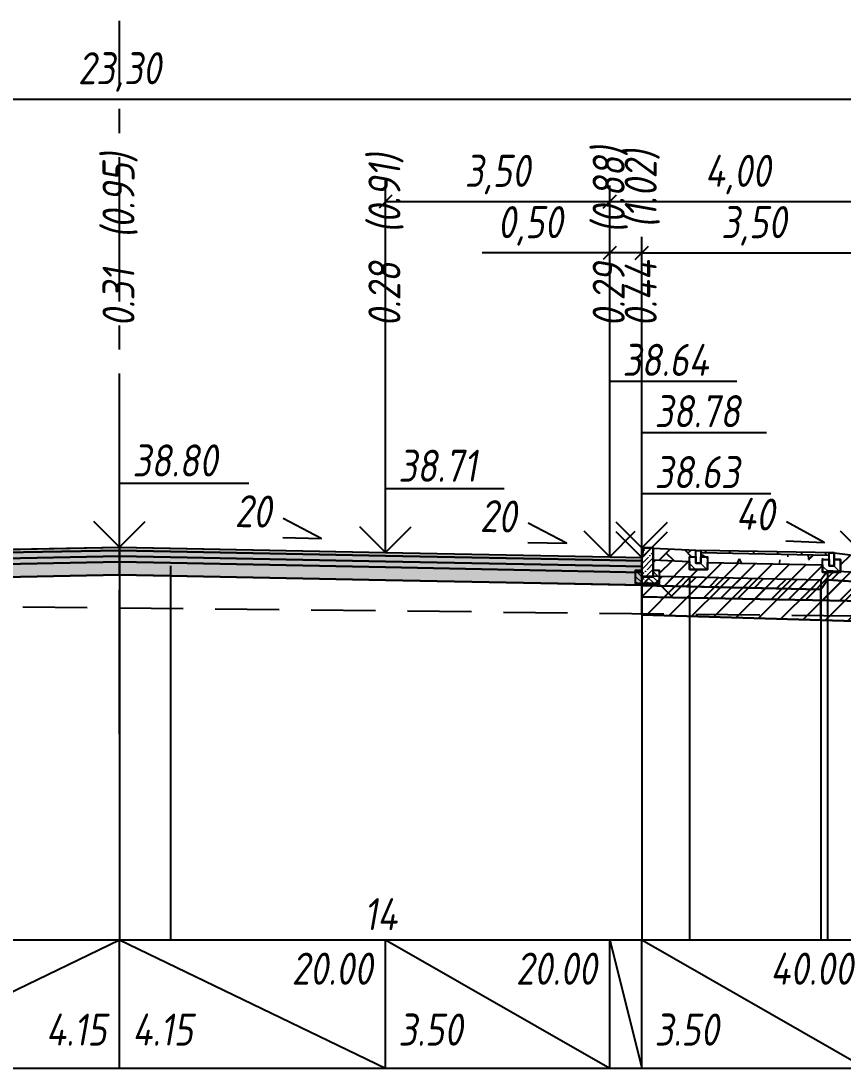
# Model space of a CAD drawing. Extents: x -717 to 1451, y -133302 to 233.
# Drawn here: x 173.3 to 237.4, y -111718 to -111636.4 of the extents above; entities that cross this region are included whole.
import ezdxf
from ezdxf.enums import TextEntityAlignment as Align

# ---------------------------------------------------------------- set-up
doc = ezdxf.new("R2010")
doc.units = 0
doc.linetypes.add('осевая2', pattern=[1.125, 0.75, -0.125, 0.125, -0.125])
doc.linetypes.add('штриховая', pattern=[0.75, 0.5, -0.25])
for name, color, linetype in [('Интерполированный поперечник', 2, 'Continuous'), ('КОД_399', 252, 'Continuous'), ('Код_514', 1, 'Continuous'), ('Контур_0', 7, 'Continuous'), ('Контур_2660', 7, 'Continuous'), ('Контур_400', 7, 'Continuous'), ('Контур_508', 7, 'Continuous'), ('Контур_512', 7, 'Continuous'), ('Контур_513', 7, 'Continuous'), ('Красный поперечник', 1, 'Continuous'), ('Объём_2501', 7, 'Continuous'), ('Объём_2650', 7, 'Continuous'), ('Объём_2660', 7, 'Continuous'), ('Ось', 1, 'осевая2'), ('Откосы', 7, 'Continuous'), ('Отметки покрытия', 7, 'Continuous'), ('Рабочие отметки', 7, 'Continuous'), ('Рабочие отметки доп.', 7, 'Continuous'), ('Слои выравнивания', 7, 'Continuous'), ('Таблица', 7, 'Continuous'), ('Уклоны проезжей части', 7, 'Continuous'), ('Черный поперечник', 3, 'Continuous')]:
    doc.layers.add(name, color=color, linetype=linetype)
for name, color, linetype, true_color in [('Контур_2540', 2, 'Continuous', 0xffff00), ('Контур_2570', 7, 'Continuous', 0x80ff00), ('Контур_2725', 7, 'Continuous', 0x323232), ('Контур_2760', 7, 'Continuous', 0x323232), ('Контур_2761', 7, 'Continuous', 0x323232), ('Контур_2762', 7, 'Continuous', 0x323232), ('Контур_2763', 7, 'Continuous', 0x323232), ('Контур_402', 7, 'Continuous', 0xff6464), ('Объём_2520', 7, 'Continuous', 0x80ffff), ('Объём_2540', 2, 'Continuous', 0xffff00), ('Объём_2563', 7, 'Continuous', 0xff8000), ('Объём_2570', 7, 'Continuous', 0x80ff00), ('Объём_2600', 7, 'Continuous', 0x808000), ('Объём_2746', 2, 'Continuous', 0xffff00)]:
    doc.layers.add(name, color=color, linetype=linetype, true_color=true_color)
doc.styles.get("Standard").update_dxf_attribs({"font": 'txt', "height": 2.5})
doc.styles.add('М', font='romand.shx', dxfattribs={"width": 0.8, "oblique": 10, "height": 2.5})
doc.dimstyles.new('ISO-25', dxfattribs={"dimtxt": 2.5, "dimasz": 2.5, "dimexe": 1.25, "dimexo": 0.625, "dimtad": 1, "dimtxsty": 'Standard', "dimcen": 2.5, "dimadec": 0, "dimazin": 0, "dimtfac": 1, "dimtmove": 0, "dimatfit": 3, "dimfxl": 1, "dimarcsym": 0})

# ---------------------------------------------------------------- blocks, each defined once
blk = doc.blocks.new('_Oblique')
at = {"color": 0, "linetype": 'ByBlock', "lineweight": -2}
blk.add_line((-0.5, -0.5), (0.5, 0.5), dxfattribs=at)
blk = doc.blocks.new('*D3623')
at = {"color": 0, "lineweight": -2, "transparency": 16777216}
for p, q in [((221.707, -111677.637), (221.707, -111653.197)), ((239.207, -111677.587), (239.207, -111653.197)), ((221.707, -111654.447), (239.207, -111654.447))]:
    blk.add_line(p, q, dxfattribs=at)
at = {"layer": 'Defpoints', "color": 0, "transparency": 16777216}
for p in [(239.207, -111654.447), (221.707, -111678.262), (239.207, -111678.212)]:
    blk.add_point(p, dxfattribs=at)
at = {"color": 0, "lineweight": -2, "transparency": 16777216, "rotation": 180}
blk.add_blockref('_Oblique', (221.707, -111654.447), dxfattribs=at)
at = {"color": 0, "lineweight": -2, "transparency": 16777216}
blk.add_blockref('_Oblique', (239.207, -111654.447), dxfattribs=at)
at = {"color": 0, "transparency": 16777216, "insert": (230.457, -111652.334), "char_height": 2.5, "width": 9.58333, "attachment_point": 5, "style": 'М'}
blk.add_mtext('3,50', dxfattribs=at)
blk = doc.blocks.new('*D3625')
at = {"color": 0, "lineweight": -2, "transparency": 16777216}
for p, q in [((219.207, -111677.587), (219.207, -111653.197)), ((221.707, -111677.637), (221.707, -111653.197)), ((219.207, -111654.447), (209.248, -111654.447)), ((221.707, -111654.447), (219.207, -111654.447))]:
    blk.add_line(p, q, dxfattribs=at)
at = {"layer": 'Defpoints', "color": 0, "transparency": 16777216}
for p in [(221.707, -111654.447), (219.207, -111678.212), (221.707, -111678.262)]:
    blk.add_point(p, dxfattribs=at)
at = {"color": 0, "lineweight": -2, "transparency": 16777216, "rotation": 180}
blk.add_blockref('_Oblique', (219.207, -111654.447), dxfattribs=at)
at = {"color": 0, "lineweight": -2, "transparency": 16777216}
blk.add_blockref('_Oblique', (221.707, -111654.447), dxfattribs=at)
at = {"color": 0, "transparency": 16777216, "insert": (213.009, -111652.334), "char_height": 2.5, "width": 9.16667, "attachment_point": 5, "style": 'М'}
blk.add_mtext('0,50', dxfattribs=at)
blk = doc.blocks.new('*D3627')
at = {"color": 0, "lineweight": -2, "transparency": 16777216}
for p, q in [((201.707, -111677.237), (201.707, -111649.197)), ((219.207, -111677.587), (219.207, -111649.197)), ((219.207, -111650.447), (201.707, -111650.447))]:
    blk.add_line(p, q, dxfattribs=at)
at = {"layer": 'Defpoints', "color": 0, "transparency": 16777216}
for p in [(201.707, -111650.447), (201.707, -111677.862), (219.207, -111678.212)]:
    blk.add_point(p, dxfattribs=at)
at = {"color": 0, "lineweight": -2, "transparency": 16777216, "rotation": 180}
blk.add_blockref('_Oblique', (201.707, -111650.447), dxfattribs=at)
at = {"color": 0, "lineweight": -2, "transparency": 16777216}
blk.add_blockref('_Oblique', (219.207, -111650.447), dxfattribs=at)
at = {"color": 0, "transparency": 16777216, "insert": (210.457, -111648.334), "char_height": 2.5, "width": 9.58333, "attachment_point": 5, "style": 'М'}
blk.add_mtext('3,50', dxfattribs=at)
blk = doc.blocks.new('*D3628')
at = {"color": 0, "lineweight": -2, "transparency": 16777216}
for p, q in [((219.207, -111677.587), (219.207, -111649.197)), ((239.207, -111678.337), (239.207, -111649.197)), ((239.207, -111650.447), (219.207, -111650.447))]:
    blk.add_line(p, q, dxfattribs=at)
at = {"layer": 'Defpoints', "color": 0, "transparency": 16777216}
for p in [(219.207, -111650.447), (219.207, -111678.212), (239.207, -111678.962)]:
    blk.add_point(p, dxfattribs=at)
at = {"color": 0, "lineweight": -2, "transparency": 16777216, "rotation": 180}
blk.add_blockref('_Oblique', (219.207, -111650.447), dxfattribs=at)
at = {"color": 0, "lineweight": -2, "transparency": 16777216}
blk.add_blockref('_Oblique', (239.207, -111650.447), dxfattribs=at)
at = {"color": 0, "transparency": 16777216, "insert": (229.207, -111648.334), "char_height": 2.5, "width": 9.16667, "attachment_point": 5, "style": 'М'}
blk.add_mtext('4,00', dxfattribs=at)
blk = doc.blocks.new('*D3630')
at = {"color": 0, "lineweight": -2, "transparency": 16777216}
for p, q in [((122.707, -111678.337), (122.707, -111641.197)), ((239.207, -111678.337), (239.207, -111641.197)), ((122.707, -111642.447), (239.207, -111642.447))]:
    blk.add_line(p, q, dxfattribs=at)
at = {"layer": 'Defpoints', "color": 0, "transparency": 16777216}
for p in [(239.207, -111642.447), (122.707, -111678.962), (239.207, -111678.962)]:
    blk.add_point(p, dxfattribs=at)
at = {"color": 0, "lineweight": -2, "transparency": 16777216, "rotation": 180}
blk.add_blockref('_Oblique', (122.707, -111642.447), dxfattribs=at)
at = {"color": 0, "lineweight": -2, "transparency": 16777216}
blk.add_blockref('_Oblique', (239.207, -111642.447), dxfattribs=at)
at = {"color": 0, "transparency": 16777216, "insert": (180.957, -111640.334), "char_height": 2.5, "width": 12.08333, "attachment_point": 5, "style": 'М'}
blk.add_mtext('23,30', dxfattribs=at)
blk = doc.blocks.new('БР100.30.18')
at = {"linetype": 'Continuous', "lineweight": 13}
h = blk.add_hatch(dxfattribs=at)
h.set_pattern_fill('ANSI35', scale=5)
h.set_pattern_definition([(45, (-1504.996, -4799.2297), (-0.88388348, 0.88388348), []), (45, (-1504.1121, -4799.2297), (-0.88388348, 0.88388348), [1.5625, -0.3125, 0, -0.3125])])
h.paths.add_polyline_path([(0.3, 3.47), (1.8, 3.47), (1.8, -1.03), (0, -1.03), (0, 1.97)])
h = blk.add_hatch(dxfattribs=at)
h.set_pattern_fill('ANSI35', scale=5, angle=90)
h.set_pattern_definition([(135, (-1504.996, -4800.7297), (-0.88388348, -0.88388348), []), (135, (-1504.996, -4799.8458), (-0.88388348, -0.88388348), [1.5625, -0.3125, 0, -0.3125])])
h.paths.add_polyline_path([(-1, -0.03), (0, -0.03), (0, -1.03), (1.8, -1.03), (1.8, -0.03), (2.8, -0.03), (2.8, -2.03), (-1, -2.03)])
at = {"color": 7, "lineweight": 30}
blk.add_lwpolyline([(1.8, -1.03), (0, -1.03), (0, 1.97), (0.3, 3.47), (1.8, 3.47)], close=True, dxfattribs=at)
at = {"linetype": 'Continuous'}
blk.add_lwpolyline([(0, -0.03), (-1, -0.03), (-1, -2.03), (2.8, -2.03), (2.8, -0.03), (1.8, -0.03)], dxfattribs=at)

msp = doc.modelspace()

# ---------------------------------------------------------------- hatches: boundary and pattern name
at = {"linetype": 'Continuous'}
h = msp.add_hatch(dxfattribs=at)
h.set_pattern_fill('AR-HBONE', color=253, scale=0.3)
h.set_pattern_definition([(45, (-73.3652, -117483.4835), (0, 1.69705627), [3.6, -1.2]), (135, (-72.5166, -117482.635), (1e-16, 1.69705627), [3.6, -1.2])])
h.paths.add_polyline_path([(226.328, -111677.634), (226.328, -111678.634), (226.328, -111678.634)])
h.paths.add_polyline_path([(222.607, -111677.485), (225.928, -111677.634), (225.928, -111678.134), (225.428, -111678.134), (225.428, -111678.513), (222.606, -111678.386)])
h = msp.add_hatch(dxfattribs=at)
h.set_pattern_fill('ANSI31', color=256, scale=15, angle=45, style=0)
h.set_pattern_definition([(90, (-1685.8014, -116631.265), (-1.875, 3e-16), [])])
h.paths.add_polyline_path([(236.323, -111677.84), (226.328, -111677.634), (226.328, -111677.834), (236.323, -111678.032)])
at = {"linetype": 'Continuous', "lineweight": 13}
h = msp.add_hatch(dxfattribs=at)
h.set_pattern_fill('ANSI35', scale=5, angle=90)
h.set_pattern_definition([(135, (-1641.7559, -45950.006), (-0.883883476, -0.883883476), []), (135, (-1641.7559, -45949.1221), (-0.883883476, -0.883883476), [1.5625, -0.3125, 0, -0.3125])])
h.paths.add_polyline_path([(225.428, -111678.134), (225.928, -111678.134), (225.928, -111678.634), (226.328, -111678.634), (226.328, -111678.134), (226.828, -111678.134), (226.828, -111679.134), (225.428, -111679.134)])
h = msp.add_hatch(dxfattribs=at)
h.set_pattern_fill('ANSI35', scale=5, angle=90)
h.set_pattern_definition([(135, (-1631.3604, -45950.212), (-0.883883476, -0.883883476), []), (135, (-1631.3604, -45949.3282), (-0.883883476, -0.883883476), [1.5625, -0.3125, 0, -0.3125])])
h.paths.add_polyline_path([(235.823, -111678.34), (236.323, -111678.34), (236.323, -111678.84), (236.723, -111678.84), (236.723, -111678.34), (237.223, -111678.34), (237.223, -111679.34), (235.823, -111679.34)])
at = {"layer": 'КОД_399'}
h = msp.add_hatch(dxfattribs=at)
h.set_pattern_fill('AR-CONC', scale=0.7, angle=45, style=0)
h.set_pattern_definition([(95, (-1685.8833, -116631.3542), (3.860864, 3.2396496), [0.525, -5.775]), (40, (-1685.8833, -116631.354), (-4.409945, 3.036377), [0.42, -4.62]), (145.45144, (-1685.5616, -116631.0842), (-0.549081, 6.2760265), [0.4461813, -4.907995]), (91.1842, (-1686.873, -116630.364), (6.101854, 4.4632964), [0.7875, -8.6625]), (141.63564, (-1686.365, -116629.992), (-0.1953, 9.447982), [0.669272, -7.361996]), (36.18416, (-1686.873, -116630.364), (-0.1953, 9.447982), [0.63, -6.93]), (66, (-1686.131, -116630.1168), (4.947401, 0.9616773), [0.525, -5.775]), (11, (-1686.131, -116630.117), (-2.38496, 4.793659), [0.42, -4.62]), (116.45144, (-1685.7185, -116630.0366), (2.562441, 5.7553363), [0.4461813, -4.907995]), (82.5, (-1685.8833, -116631.3542), (-1.5875523, 1.7079287), [0, -4.564, 0, -4.69, 0, -4.6375]), (52.5, (-1685.8833, -116631.3542), (-0.6501106, 3.2543661), [0, -2.674, 0, -4.459, 0, -1.7675]), (12.5, (-1686.9871, -116632.458), (2.7539272, 2.5306453), [0, -1.75, 0, -5.46, 0, -7.245]), (2.5, (-1687.482, -116632.953), (2.3911299, 3.3821186), [0, -2.275, 0, -3.626, 0, -5.145])])
h.paths.add_polyline_path([(235.823, -111678.34), (236.323, -111678.34), (236.323, -111678.032), (226.328, -111677.834), (226.328, -111678.134), (226.828, -111678.134), (226.828, -111678.594), (235.823, -111678.773)])
at = {"layer": 'Объём_2563'}
h = msp.add_hatch(dxfattribs=at)
h.set_pattern_fill('ANSI31', color=256, scale=0.3)
h.paths.add_polyline_path([(138.707, -111680.379), (137.788, -111681.298), (117.372, -111681.706), (122.707, -111678.149), (125.19, -111677.84), (125.19, -111678.34), (124.69, -111678.34), (124.69, -111679.34), (126.09, -111679.34), (126.09, -111678.773), (135.085, -111678.594), (135.085, -111679.134), (136.485, -111679.134), (136.485, -111678.513), (139.307, -111678.386), (139.308, -111679.2), (138.808, -111679.201), (138.808, -111680.201), (140.207, -111680.199), (140.207, -111680.349)])
h.paths.add_polyline_path([(224.125, -111681.298), (223.207, -111680.379), (221.707, -111680.349), (221.707, -111680.199), (223.105, -111680.201), (223.106, -111679.201), (222.606, -111679.2), (222.606, -111678.386), (225.428, -111678.513), (225.428, -111679.134), (226.828, -111679.134), (226.828, -111678.594), (235.823, -111678.773), (235.823, -111679.34), (237.223, -111679.34), (237.223, -111678.34), (236.723, -111678.34), (236.723, -111677.84), (239.207, -111678.149), (244.542, -111681.706)])
at = {"layer": 'Объём_2570'}
h = msp.add_hatch(dxfattribs=at)
h.set_pattern_fill('ANSI31', color=256, scale=0.2)
h.paths.add_polyline_path([(140.207, -111680.646), (130.732, -111680.875), (130.232, -111680.125), (122.42, -111681.231), (122.204, -111681.211), (118.22, -111681.85), (113.418, -111682.129), (110.59, -111683.892), (108.558, -111685.031), (108.025, -111685.536), (106.144, -111687.951), (105, -111688.13), (105, -111687.38), (106.144, -111687.201), (108.025, -111684.786), (108.558, -111684.281), (110.59, -111683.142), (113.418, -111681.379), (118.22, -111681.1), (122.204, -111680.461), (122.42, -111680.481), (130.232, -111679.375), (130.732, -111680.125), (140.207, -111679.896)])
h.paths.add_polyline_path([(247.27, -111680.72), (244.754, -111680.469), (236.197, -111679.942), (235.697, -111680.692), (225.437, -111680.46), (221.707, -111680.381), (221.707, -111679.631), (225.437, -111679.71), (235.697, -111679.942), (236.197, -111679.192), (244.754, -111679.719), (247.27, -111679.97)])
at = {"layer": 'Объём_2600'}
h = msp.add_hatch(dxfattribs=at)
h.set_pattern_fill('ANSI31', color=6, scale=0.4)
h.paths.add_polyline_path([(108.025, -111685.536), (108.558, -111685.031), (110.59, -111683.892), (113.418, -111682.129), (118.22, -111681.85), (122.204, -111681.211), (122.42, -111681.231), (130.232, -111680.125), (130.732, -111680.875), (140.207, -111680.646), (140.207, -111682.657), (114.802, -111683.419), (107.319, -111686.443)])
h.paths.add_polyline_path([(235.697, -111680.692), (236.197, -111679.942), (244.754, -111680.469), (247.27, -111680.72), (247.27, -111679.97), (249.457, -111680.554), (255.48, -111682.287), (255.196, -111682.476), (255.196, -111683.677), (253.781, -111684.621), (253.781, -111683.419), (247.111, -111683.419), (247.111, -111684.621), (246.232, -111684.035), (246.232, -111683.392), (221.707, -111682.657), (221.707, -111680.381)])
at = {"layer": 'Слои выравнивания'}
for color, points in [(2, [(140.207, -111678.199), (142.707, -111678.149), (160.207, -111677.799), (171.957, -111677.564), (180.957, -111677.384), (180.957, -111677.634), (171.957, -111677.814), (160.207, -111678.049), (142.707, -111678.399), (140.207, -111678.449)]), (3, [(140.207, -111678.449), (142.707, -111678.399), (160.207, -111678.049), (171.957, -111677.814), (180.957, -111677.634), (180.957, -111678.084), (171.957, -111678.264), (160.207, -111678.499), (142.707, -111678.849), (140.207, -111678.899)]), (2, [(180.957, -111677.384), (184.941, -111677.464), (201.707, -111677.799), (219.207, -111678.149), (221.707, -111678.199), (221.707, -111678.449), (219.207, -111678.399), (201.707, -111678.049), (184.941, -111677.714), (180.957, -111677.634)]), (3, [(180.957, -111677.634), (184.941, -111677.714), (201.707, -111678.049), (219.207, -111678.399), (221.707, -111678.449), (221.707, -111678.899), (219.207, -111678.849), (201.707, -111678.499), (184.941, -111678.164), (180.957, -111678.084)]), (4, [(140.207, -111678.899), (142.707, -111678.849), (160.207, -111678.499), (171.957, -111678.264), (180.957, -111678.084), (180.957, -111678.534), (171.957, -111678.714), (160.207, -111678.949), (142.707, -111679.299), (140.207, -111679.349)]), (5, [(140.207, -111679.349), (142.707, -111679.299), (160.207, -111678.949), (171.957, -111678.714), (180.957, -111678.534), (180.957, -111679.534), (171.957, -111679.714), (160.207, -111679.949), (142.707, -111680.299), (140.207, -111680.349)]), (4, [(180.957, -111678.084), (184.941, -111678.164), (201.707, -111678.499), (219.207, -111678.849), (221.707, -111678.899), (221.707, -111679.349), (219.207, -111679.299), (201.707, -111678.949), (184.941, -111678.614), (180.957, -111678.534)]), (5, [(180.957, -111678.534), (184.941, -111678.614), (201.707, -111678.949), (219.207, -111679.299), (221.707, -111679.349), (221.707, -111680.349), (219.207, -111680.299), (201.707, -111679.949), (184.941, -111679.614), (180.957, -111679.534)])]:
    msp.add_hatch(color=color, dxfattribs=at).paths.add_polyline_path(points)

# ---------------------------------------------------------------- linework, layer by layer
for points in [[(225.928, -111677.634), (222.607, -111677.485), (222.606, -111678.386), (225.428, -111678.513), (225.428, -111678.134), (225.928, -111678.134), (225.928, -111677.634)], [(225.928, -111677.634), (226.328, -111677.634), (226.328, -111678.634), (225.928, -111678.634), (225.928, -111677.634)], [(236.723, -111677.84), (226.328, -111677.634)], [(236.323, -111678.032), (226.328, -111677.834)], [(236.323, -111677.84), (236.723, -111677.84), (236.723, -111678.84), (236.323, -111678.84), (236.323, -111677.84)], [(226.328, -111678.134), (226.828, -111678.134), (226.828, -111679.134), (225.428, -111679.134), (225.428, -111678.134), (225.928, -111678.134), (225.928, -111678.634), (226.328, -111678.634), (226.328, -111678.134)], [(226.828, -111678.594), (235.823, -111678.773)], [(236.723, -111678.34), (237.223, -111678.34), (237.223, -111679.34), (235.823, -111679.34), (235.823, -111678.34), (236.323, -111678.34), (236.323, -111678.84), (236.723, -111678.84), (236.723, -111678.34)]]:
    msp.add_lwpolyline(points)
at = {"layer": 'Интерполированный поперечник', "linetype": 'штриховая', "ltscale": 10, "flags": 128}
msp.add_lwpolyline([(113.427, -111681.363), (251.911, -111682.896)], dxfattribs=at)
at = {"layer": 'Код_514'}
for p, q in [((160.207, -111718), (180.957, -111708)), ((180.957, -111718), (180.957, -111708)), ((180.957, -111708), (201.707, -111718)), ((201.707, -111718), (201.707, -111708)), ((201.707, -111708), (219.207, -111718)), ((219.207, -111718), (219.207, -111708)), ((219.207, -111708), (221.707, -111718)), ((221.707, -111718), (221.707, -111708)), ((221.707, -111718), (221.707, -111708)), ((221.707, -111708), (239.207, -111718))]:
    msp.add_line(p, q, dxfattribs=at)
at = {"layer": 'Контур_0', "color": 250, "flags": 128}
for points in [[(221.707, -111681.249), (221.707, -111680.349), (223.207, -111680.379), (224.125, -111681.298), (221.707, -111681.249), (221.707, -111681.249)], [(221.707, -111680.349), (223.207, -111680.379), (224.125, -111681.298), (244.542, -111681.706)]]:
    msp.add_lwpolyline(points, dxfattribs=at)
at = {"layer": 'Контур_2540', "flags": 128}
msp.add_lwpolyline([(244.542, -111681.706), (246.232, -111682.833), (246.232, -111683.392), (221.707, -111682.657), (221.707, -111681.249), (244.542, -111681.706), (244.542, -111681.706)], dxfattribs=at)
at = {"layer": 'Контур_2570', "flags": 128}
msp.add_lwpolyline([(221.707, -111680.381), (225.437, -111680.46), (235.697, -111680.692), (236.197, -111679.942), (244.754, -111680.469), (247.27, -111680.72), (247.27, -111679.97), (249.457, -111680.554), (257.487, -111682.864), (262.858, -111682.035), (269.142, -111682.313), (274.999, -111682.555), (277.241, -111682.606), (280.48, -111682.544)], dxfattribs=at)
at = {"layer": 'Контур_2660', "flags": 128}
msp.add_lwpolyline([(221.707, -111682.657), (246.232, -111683.392)], dxfattribs=at)
at = {"layer": 'Контур_2725', "flags": 128}
msp.add_lwpolyline([(140.207, -111680.349), (142.707, -111680.299), (160.207, -111679.949), (171.957, -111679.714), (180.957, -111679.534), (184.941, -111679.614), (201.707, -111679.949), (219.207, -111680.299), (221.707, -111680.349)], dxfattribs=at)
at = {"layer": 'Контур_2760', "flags": 128}
msp.add_lwpolyline([(140.207, -111678.199), (142.707, -111678.149), (160.207, -111677.799), (171.957, -111677.564), (180.957, -111677.384), (184.941, -111677.464), (201.707, -111677.799), (219.207, -111678.149), (221.707, -111678.199)], dxfattribs=at)
at = {"layer": 'Контур_2761', "flags": 128}
msp.add_lwpolyline([(140.207, -111678.449), (142.707, -111678.399), (160.207, -111678.049), (171.957, -111677.814), (180.957, -111677.634), (184.941, -111677.714), (201.707, -111678.049), (219.207, -111678.399), (221.707, -111678.449)], dxfattribs=at)
at = {"layer": 'Контур_2762', "flags": 128}
msp.add_lwpolyline([(140.207, -111678.899), (142.707, -111678.849), (160.207, -111678.499), (171.957, -111678.264), (180.957, -111678.084), (184.941, -111678.164), (201.707, -111678.499), (219.207, -111678.849), (221.707, -111678.899)], dxfattribs=at)
at = {"layer": 'Контур_2763', "flags": 128}
msp.add_lwpolyline([(140.207, -111679.349), (142.707, -111679.299), (160.207, -111678.949), (171.957, -111678.714), (180.957, -111678.534), (184.941, -111678.614), (201.707, -111678.949), (219.207, -111679.299), (221.707, -111679.349)], dxfattribs=at)
at = {"layer": 'Контур_400', "flags": 128}
for points in [[(140.207, -111678.199), (142.707, -111678.149), (142.707, -111678.149), (142.707, -111678.149), (142.707, -111678.149), (142.707, -111678.149), (142.707, -111678.149), (160.207, -111677.799), (180.957, -111677.384)], [(180.957, -111677.384), (201.707, -111677.799), (219.207, -111678.149), (219.207, -111678.149), (219.207, -111678.149), (219.207, -111678.149), (219.207, -111678.149), (219.207, -111678.149), (221.707, -111678.199)]]:
    msp.add_lwpolyline(points, dxfattribs=at)
at = {"layer": 'Контур_402', "flags": 128}
msp.add_lwpolyline([(114.802, -111683.419), (140.207, -111682.657), (140.207, -111680.349), (180.957, -111679.534), (221.707, -111680.349), (221.707, -111682.657), (246.232, -111683.392)], dxfattribs=at)
at = {"layer": 'Контур_508', "flags": 128}
msp.add_lwpolyline([(105, -111688.582), (105.628, -111689), (105.93, -111689), (107.93, -111689), (108.233, -111689), (111.68, -111686.702), (111.68, -111685.5), (114.802, -111683.419), (140.207, -111682.657), (140.207, -111680.349), (180.957, -111679.534), (221.707, -111680.349), (221.707, -111682.657), (246.232, -111683.392), (246.232, -111684.035), (249.143, -111685.976), (249.446, -111685.976), (251.446, -111685.976), (251.749, -111685.976), (255.196, -111683.677), (255.196, -111682.476), (255.48, -111682.287)], dxfattribs=at)
at = {"layer": 'Контур_512', "flags": 128}
msp.add_lwpolyline([(221.707, -111682.657), (246.232, -111683.392), (246.232, -111684.035), (249.143, -111685.976), (249.446, -111685.976), (251.446, -111685.976), (251.749, -111685.976), (255.196, -111683.677), (255.196, -111682.476), (255.48, -111682.287)], dxfattribs=at)
at = {"layer": 'Контур_513', "flags": 128}
msp.add_lwpolyline([(105, -111688.582), (105.628, -111689), (105.93, -111689), (107.93, -111689), (108.233, -111689), (111.68, -111686.702), (111.68, -111685.5), (114.802, -111683.419), (140.207, -111682.657), (140.207, -111680.349), (180.957, -111679.534), (221.707, -111680.349), (221.707, -111682.657), (246.232, -111683.392), (246.232, -111684.035), (249.143, -111685.976), (249.446, -111685.976), (251.446, -111685.976), (251.749, -111685.976), (255.196, -111683.677), (255.196, -111682.476), (255.48, -111682.287)], dxfattribs=at)
at = {"layer": 'Красный поперечник'}
for p, q in [((160.207, -111677.799), (180.957, -111677.384)), ((180.957, -111677.384), (201.707, -111677.799)), ((201.707, -111677.799), (219.207, -111678.149)), ((219.207, -111678.149), (221.707, -111678.199)), ((221.707, -111682.657), (221.707, -111708))]:
    msp.add_line(p, q, dxfattribs=at)
at = {"layer": 'Объём_2501', "flags": 128}
for points in [[(140.207, -111678.199), (142.707, -111678.149), (142.707, -111678.149), (142.707, -111678.149), (142.707, -111678.149), (142.707, -111678.149), (142.707, -111678.149), (160.207, -111677.799), (180.957, -111677.384)], [(180.957, -111677.384), (201.707, -111677.799), (219.207, -111678.149), (219.207, -111678.149), (219.207, -111678.149), (219.207, -111678.149), (219.207, -111678.149), (219.207, -111678.149), (221.707, -111678.199)]]:
    msp.add_lwpolyline(points, dxfattribs=at)
at = {"layer": 'Объём_2520', "color": 250, "flags": 128}
msp.add_lwpolyline([(221.707, -111681.249), (221.707, -111680.349), (223.207, -111680.379), (224.125, -111681.298), (221.707, -111681.249), (221.707, -111681.249)], dxfattribs=at)
at = {"layer": 'Объём_2540', "flags": 128}
msp.add_lwpolyline([(244.542, -111681.706), (246.232, -111682.833), (246.232, -111683.392), (221.707, -111682.657), (221.707, -111681.249), (244.542, -111681.706), (244.542, -111681.706)], dxfattribs=at)
at = {"layer": 'Объём_2563', "color": 250, "flags": 128}
msp.add_lwpolyline([(224.125, -111681.298), (223.207, -111680.379), (221.707, -111680.349), (221.707, -111680.199), (223.105, -111680.201), (223.106, -111679.201), (222.606, -111679.2), (222.606, -111678.386), (225.428, -111678.513), (225.428, -111679.134), (226.828, -111679.134), (226.828, -111678.594), (235.823, -111678.773), (235.823, -111679.34), (237.223, -111679.34), (237.223, -111678.34), (236.723, -111678.34), (236.723, -111677.84), (239.207, -111678.149), (244.542, -111681.706), (224.125, -111681.298), (224.125, -111681.298)], dxfattribs=at)
at = {"layer": 'Объём_2570', "flags": 128}
for points in [[(247.27, -111680.72), (244.754, -111680.469), (236.197, -111679.942), (235.697, -111680.692), (225.437, -111680.46), (221.707, -111680.381), (221.707, -111679.631), (225.437, -111679.71), (235.697, -111679.942), (236.197, -111679.192), (244.754, -111679.719), (247.27, -111679.97), (247.27, -111680.72), (247.27, -111680.72)], [(221.707, -111679.631), (225.437, -111679.71), (235.697, -111679.942), (236.197, -111679.192), (244.754, -111679.719), (247.27, -111679.97), (249.457, -111680.554), (257.487, -111682.864), (262.858, -111682.035), (269.142, -111682.313), (274.999, -111682.555), (277.241, -111682.606), (280.48, -111682.544)]]:
    msp.add_lwpolyline(points, dxfattribs=at)
at = {"layer": 'Объём_2650', "color": 6, "flags": 128}
msp.add_lwpolyline([(235.697, -111680.692), (236.197, -111679.942), (244.754, -111680.469), (247.27, -111680.72), (247.27, -111679.97), (249.457, -111680.554), (255.48, -111682.287), (255.196, -111682.476), (255.196, -111683.677), (253.781, -111684.621), (253.781, -111683.419), (247.111, -111683.419), (247.111, -111684.621), (246.232, -111684.035), (246.232, -111683.392), (221.707, -111682.657), (221.707, -111680.381), (235.697, -111680.692), (235.697, -111680.692)], dxfattribs=at)
at = {"layer": 'Объём_2660', "flags": 128}
msp.add_lwpolyline([(221.707, -111682.657), (246.232, -111683.392)], dxfattribs=at)
at = {"layer": 'Объём_2746', "flags": 128}
msp.add_lwpolyline([(251.749, -111685.976), (249.143, -111685.976), (246.232, -111684.035), (246.232, -111683.392), (235.697, -111683.076), (235.697, -111680.692), (236.197, -111679.942), (242.476, -111680.329), (249.446, -111684.976), (251.446, -111684.976), (255.196, -111682.476), (255.196, -111683.677), (251.749, -111685.976), (251.749, -111685.976)], dxfattribs=at)
at = {"layer": 'Ось', "ltscale": 15}
msp.add_line((180.957, -111691.971), (180.957, -111636.355), dxfattribs=at)
at = {"layer": 'Откосы', "color": 1, "flags": 128}
for points in [[(193.701, -111676.639), (196.701, -111676.699), (193.731, -111675.139)], [(212.826, -111677.021), (215.826, -111677.081), (212.856, -111675.522)], [(232.945, -111676.898), (235.942, -111677.018), (233.005, -111675.399)]]:
    msp.add_lwpolyline(points, dxfattribs=at)
at = {"layer": 'Отметки покрытия', "color": 1}
for p, q in [((219.207, -111678.149), (219.207, -111664.449)), ((219.207, -111664.449), (229.119, -111664.449)), ((221.707, -111677.449), (221.707, -111668.449)), ((221.707, -111668.449), (231.446, -111668.449)), ((180.957, -111677.384), (180.957, -111672.384)), ((180.957, -111672.384), (191.045, -111672.384)), ((201.707, -111677.799), (201.707, -111672.799)), ((201.707, -111672.799), (210.974, -111672.799)), ((221.707, -111678.199), (221.707, -111673.199)), ((221.707, -111673.199), (231.775, -111673.199)), ((180.957, -111677.384), (178.957, -111675.384)), ((180.957, -111677.384), (182.957, -111675.384)), ((221.707, -111677.449), (219.707, -111675.449)), ((221.707, -111677.449), (223.707, -111675.449)), ((201.707, -111677.799), (199.707, -111675.799)), ((201.707, -111677.799), (203.707, -111675.799)), ((219.207, -111678.149), (217.207, -111676.149)), ((219.207, -111678.149), (221.207, -111676.149)), ((221.707, -111678.199), (219.707, -111676.199)), ((221.707, -111678.199), (223.707, -111676.199)), ((239.207, -111678.149), (237.207, -111676.149))]:
    msp.add_line(p, q, dxfattribs=at)
at = {"layer": 'Слои выравнивания'}
for p, q in [((180.957, -111677.384), (180.957, -111708)), ((221.707, -111678.199), (221.707, -111708))]:
    msp.add_line(p, q, dxfattribs=at)
at = {"layer": 'Слои выравнивания', "color": 2, "flags": 128}
for points in [[(140.207, -111678.199), (142.707, -111678.149), (160.207, -111677.799), (171.957, -111677.564), (180.957, -111677.384), (180.957, -111677.634), (171.957, -111677.814), (160.207, -111678.049), (142.707, -111678.399), (140.207, -111678.449)], [(180.957, -111677.384), (184.941, -111677.464), (201.707, -111677.799), (219.207, -111678.149), (221.707, -111678.199), (221.707, -111678.449), (219.207, -111678.399), (201.707, -111678.049), (184.941, -111677.714), (180.957, -111677.634)]]:
    msp.add_lwpolyline(points, close=True, dxfattribs=at)
at = {"layer": 'Слои выравнивания', "color": 3, "flags": 128}
for points in [[(140.207, -111678.449), (142.707, -111678.399), (160.207, -111678.049), (171.957, -111677.814), (180.957, -111677.634), (180.957, -111678.084), (171.957, -111678.264), (160.207, -111678.499), (142.707, -111678.849), (140.207, -111678.899)], [(180.957, -111677.634), (184.941, -111677.714), (201.707, -111678.049), (219.207, -111678.399), (221.707, -111678.449), (221.707, -111678.899), (219.207, -111678.849), (201.707, -111678.499), (184.941, -111678.164), (180.957, -111678.084)]]:
    msp.add_lwpolyline(points, close=True, dxfattribs=at)
at = {"layer": 'Слои выравнивания', "color": 4, "flags": 128}
for points in [[(140.207, -111678.899), (142.707, -111678.849), (160.207, -111678.499), (171.957, -111678.264), (180.957, -111678.084), (180.957, -111678.534), (171.957, -111678.714), (160.207, -111678.949), (142.707, -111679.299), (140.207, -111679.349)], [(180.957, -111678.084), (184.941, -111678.164), (201.707, -111678.499), (219.207, -111678.849), (221.707, -111678.899), (221.707, -111679.349), (219.207, -111679.299), (201.707, -111678.949), (184.941, -111678.614), (180.957, -111678.534)]]:
    msp.add_lwpolyline(points, close=True, dxfattribs=at)
at = {"layer": 'Слои выравнивания', "color": 5, "flags": 128}
for points in [[(140.207, -111679.349), (142.707, -111679.299), (160.207, -111678.949), (171.957, -111678.714), (180.957, -111678.534), (180.957, -111679.534), (171.957, -111679.714), (160.207, -111679.949), (142.707, -111680.299), (140.207, -111680.349)], [(180.957, -111678.534), (184.941, -111678.614), (201.707, -111678.949), (219.207, -111679.299), (221.707, -111679.349), (221.707, -111680.349), (219.207, -111680.299), (201.707, -111679.949), (184.941, -111679.614), (180.957, -111679.534)]]:
    msp.add_lwpolyline(points, close=True, dxfattribs=at)
at = {"layer": 'Таблица'}
for p, q in [((80, -111708), (280.48, -111708)), ((80, -111718), (280.48, -111718))]:
    msp.add_line(p, q, dxfattribs=at)
at = {"layer": 'Уклоны проезжей части', "color": 1, "flags": 128}
for points in [[(193.701, -111676.639), (196.701, -111676.699), (193.731, -111675.139)], [(212.826, -111677.021), (215.826, -111677.081), (212.856, -111675.522)], [(232.945, -111676.898), (235.942, -111677.018), (233.005, -111675.399)]]:
    msp.add_lwpolyline(points, dxfattribs=at)
at = {"layer": 'Черный поперечник', "color": 7}
for p, q in [((180.957, -111678.935), (180.957, -111708)), ((184.941, -111678.849), (184.941, -111708)), ((236.197, -111679.192), (236.197, -111708)), ((225.437, -111679.71), (225.437, -111708)), ((235.697, -111679.942), (235.697, -111708))]:
    msp.add_line(p, q, dxfattribs=at)

# ---------------------------------------------------------------- block references
at = {"lineweight": 18, "xscale": 0.5, "yscale": 0.5, "zscale": 0.5, "rotation": 359.9444632229611}
msp.add_blockref('БР100.30.18', (221.706, -111679.183), dxfattribs=at)

# ---------------------------------------------------------------- texts
at = {"layer": 'Код_514', "style": 'М', "oblique": 10, "width": 0.8}
for s, p in [('20.00', (200.707, -111709)), ('20.00', (218.207, -111709)), ('40.00', (238.207, -111709))]:
    msp.add_text(s, height=2.5, dxfattribs=at).set_placement(p, align=Align.TOP_RIGHT)
msp.add_text('4.15', height=2.5, dxfattribs=at).set_placement((179.957, -111717), align=Align.BOTTOM_RIGHT)
for s, p in [('4.15', (181.957, -111717)), ('3.50', (202.707, -111717)), ('3.50', (222.707, -111717))]:
    msp.add_text(s, height=2.5, dxfattribs=at).set_placement(p, align=Align.BOTTOM_LEFT)
at = {"layer": 'Откосы', "color": 1, "style": 'М', "oblique": 10, "width": 0.8}
for s, rotation, p in [('20', 358.85423, (191.352, -111676.592)), ('20', 358.85423, (210.477, -111676.974)), ('40', 357.70938, (230.497, -111676.8))]:
    msp.add_text(s, height=2.5, rotation=rotation, dxfattribs=at).set_placement(p, align=Align.BOTTOM_CENTER)
at = {"layer": 'Отметки покрытия', "color": 1, "style": 'М', "oblique": 10, "width": 0.8}
for s, p in [('38.64', (220.207, -111664.784)), ('38.78', (222.707, -111668.784)), ('38.80', (181.957, -111672.624)), ('38.71', (202.707, -111673.039)), ('38.63', (222.707, -111673.534))]:
    msp.add_text(s, height=2.5, dxfattribs=at).set_placement(p, align=Align.BOTTOM_LEFT)
at = {"layer": 'Рабочие отметки', "color": 1, "style": 'М', "oblique": 10, "width": 0.8}
for s, p in [('0.28', (201.629, -111660.199)), ('0.29', (219.129, -111660.199)), ('0.44', (221.629, -111660.199)), ('0.31', (180.879, -111660.199))]:
    msp.add_text(s, height=2.5, rotation=90, dxfattribs=at).set_placement(p, align=Align.MIDDLE_LEFT)
at = {"layer": 'Рабочие отметки доп.', "color": 1, "style": 'М', "oblique": 10, "width": 0.8}
for s, p in [('(0.88)', (219.129, -111652.899)), ('(0.95)', (180.879, -111653.299)), ('(0.91)', (201.629, -111652.899)), ('(1.02)', (221.629, -111652.499))]:
    msp.add_text(s, height=2.5, rotation=90, dxfattribs=at).set_placement(p, align=Align.MIDDLE_LEFT)
at = {"layer": 'Слои выравнивания', "style": 'М', "oblique": 10, "width": 0.8}
msp.add_text('14', height=2.5, dxfattribs=at).set_placement((201.332, -111708), align=Align.BOTTOM_CENTER)
at = {"layer": 'Уклоны проезжей части', "color": 1, "style": 'М', "oblique": 10, "width": 0.8}
for s, rotation, p in [('20', 358.85423, (191.352, -111676.592)), ('20', 358.85423, (210.477, -111676.974)), ('40', 357.70938, (230.497, -111676.8))]:
    msp.add_text(s, height=2.5, rotation=rotation, dxfattribs=at).set_placement(p, align=Align.BOTTOM_CENTER)

# ---------------------------------------------------------------- dimensions: what is measured, and where the dimension line sits
at = {"color": 5}
for base, p1, p2, picture, middle in [((239.207, -111642.447), (122.707, -111678.962), (239.207, -111678.962), '*D3630', (180.957, -111640.334)), ((239.207, -111654.447), (221.707, -111678.262), (239.207, -111678.212), '*D3623', (230.457, -111652.334))]:
    dim = msp.add_linear_dim(base=base, p1=p1, p2=p2, angle=180, dimstyle='ISO-25', override={"dimasz": 1, "dimlfac": 0.2, "dimzin": 0, "dimtxsty": 'М', "dimblk1": 'Oblique', "dimblk2": 'Oblique', "dimsah": 1}, dxfattribs=at)
    dim.commit()
    dim.dimension.update_dxf_attribs({"geometry": picture, "text_midpoint": middle})
for base, p1, p2, picture, middle in [((201.707, -111650.447), (219.207, -111678.212), (201.707, -111677.862), '*D3627', (210.457, -111648.334)), ((219.207, -111650.447), (239.207, -111678.962), (219.207, -111678.212), '*D3628', (229.207, -111648.334))]:
    dim = msp.add_linear_dim(base=base, p1=p1, p2=p2, dimstyle='ISO-25', override={"dimasz": 1, "dimlfac": 0.2, "dimzin": 0, "dimtxsty": 'М', "dimblk1": 'Oblique', "dimblk2": 'Oblique', "dimsah": 1}, dxfattribs=at)
    dim.commit()
    dim.dimension.update_dxf_attribs({"geometry": picture, "text_midpoint": middle})
dim = msp.add_linear_dim(base=(221.707, -111654.447), p1=(219.207, -111678.212), p2=(221.707, -111678.262), angle=180, dimstyle='ISO-25', override={"dimasz": 1, "dimlfac": 0.2, "dimzin": 0, "dimtxsty": 'М', "dimblk1": 'Oblique', "dimblk2": 'Oblique', "dimsah": 1}, dxfattribs=at)
dim.commit()
dim.dimension.update_dxf_attribs({"geometry": '*D3625', "text_midpoint": (213.009, -111654.447), "dimtype": 160})

doc.saveas('drawing.dxf')
